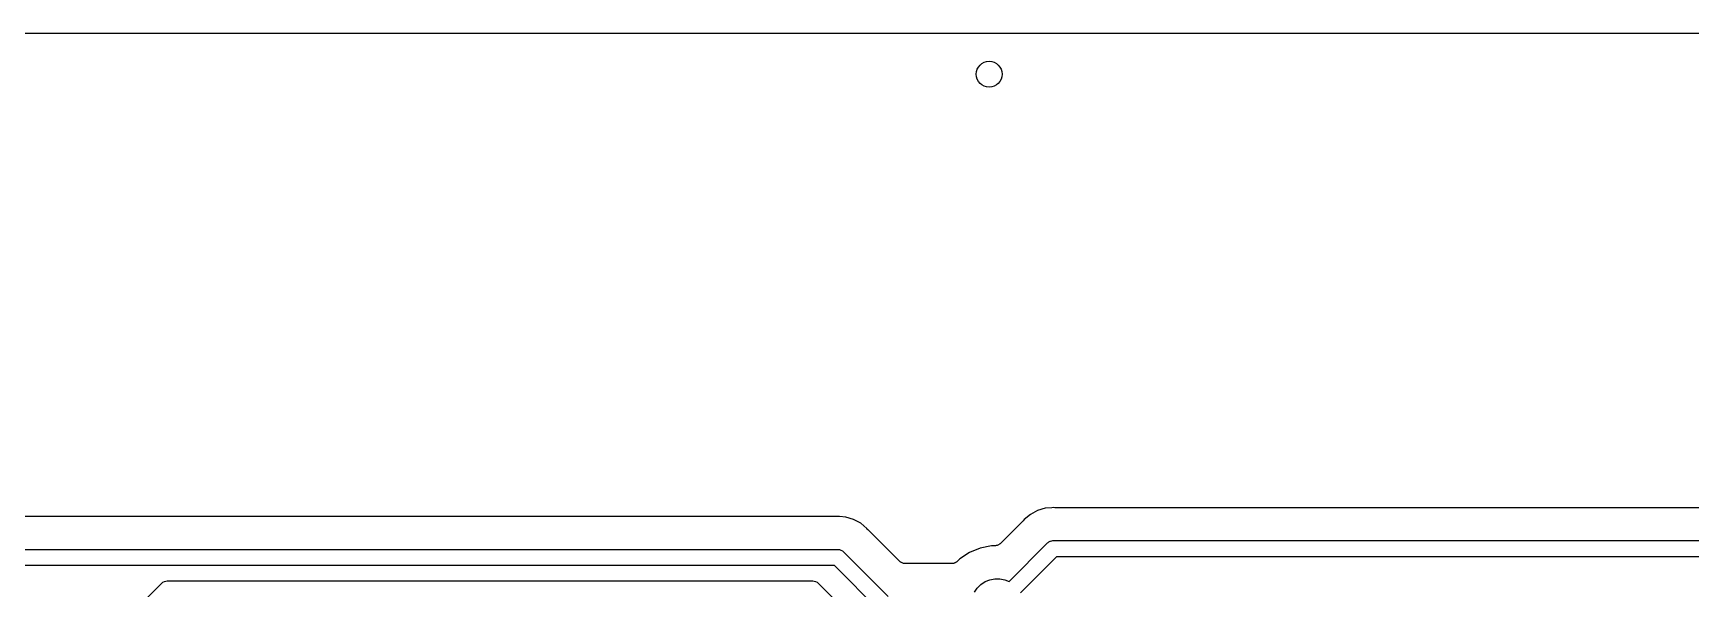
# Model space of a CAD drawing. Extents: x 2.49 to 6.38, y -5.9 to -3.86.
# Drawn here: x 4.847 to 5.855, y -4.2 to -3.862 of the extents above; entities that cross this region are included whole.
import ezdxf

# ---------------------------------------------------------------- set-up
doc = ezdxf.new("R2010")
doc.units = 0
doc.header["$MEASUREMENT"] = 0
doc.layers.add('BLACK', color=7, linetype='CONTINUOUS')

msp = doc.modelspace()

# ---------------------------------------------------------------- linework, layer by layer
at = {"layer": 'BLACK', "linetype": 'CONTINUOUS'}
for p, q in [((3.48369, -3.86154), (6.16976, -3.86154)), ((5.45799, -4.15203), (5.45366, -4.15434)), ((5.46269, -4.1506), (5.45799, -4.15203)), ((5.46659, -4.15022), (5.46269, -4.1506)), ((5.4666, -4.15022), (5.46659, -4.15022)), ((5.46757, -4.15012), (5.4666, -4.15022)), ((5.46855, -4.15022), (5.46757, -4.15012)), ((5.46876, -4.15022), (5.46855, -4.15022)), ((5.46897, -4.15024), (5.46876, -4.15022)), ((5.46904, -4.15024), (5.46897, -4.15024)), ((5.88, -4.15024), (5.46904, -4.15024)), ((5.3351, -4.15563), (4.08204, -4.15563)), ((5.33531, -4.15561), (5.3351, -4.15563)), ((5.33552, -4.15561), (5.33531, -4.15561)), ((5.33559, -4.15561), (5.33552, -4.15561)), ((5.33657, -4.15551), (5.33559, -4.15561)), ((5.33755, -4.15561), (5.33657, -4.15551)), ((5.34145, -4.15599), (5.33755, -4.15561)), ((5.33755, -4.15561), (5.33755, -4.15561)), ((5.34615, -4.15742), (5.34145, -4.15599)), ((5.35048, -4.15973), (5.34615, -4.15742)), ((5.35427, -4.16284), (5.35048, -4.15973)), ((5.44891, -4.15858), (5.43554, -4.17195)), ((5.44905, -4.15842), (5.44891, -4.15858)), ((5.4492, -4.15827), (5.44905, -4.15842)), ((5.44924, -4.15822), (5.4492, -4.15827)), ((5.44987, -4.15746), (5.44924, -4.15822)), ((5.45366, -4.15434), (5.44987, -4.15746)), ((5.3549, -4.16361), (5.35427, -4.16284)), ((5.35505, -4.16375), (5.3549, -4.16361)), ((5.35518, -4.16392), (5.35505, -4.16375)), ((5.35523, -4.16397), (5.35518, -4.16392)), ((5.37404, -4.18278), (5.35523, -4.16397)), ((5.43513, -4.17229), (5.43477, -4.17258)), ((5.43549, -4.172), (5.43513, -4.17229)), ((5.43553, -4.17197), (5.43549, -4.172)), ((5.43554, -4.17195), (5.43553, -4.17196)), ((5.43553, -4.17196), (5.43553, -4.17197)), ((5.43553, -4.17197), (5.43553, -4.17197)), ((5.44071, -4.19507), (5.46392, -4.17186)), ((5.46392, -4.17186), (5.46408, -4.17167)), ((5.46408, -4.17167), (5.46445, -4.17136)), ((5.46445, -4.17136), (5.46483, -4.17105)), ((5.46483, -4.17105), (5.46568, -4.1706)), ((5.46568, -4.1706), (5.46586, -4.17054)), ((5.46586, -4.17054), (5.46661, -4.17032)), ((5.46661, -4.17032), (5.46733, -4.17024)), ((5.46733, -4.17024), (5.46757, -4.17022)), ((5.46733, -4.17024), (5.46733, -4.17024)), ((5.46757, -4.17022), (5.46782, -4.17024)), ((5.46782, -4.17024), (5.88122, -4.17024)), ((4.08081, -4.17563), (5.33633, -4.17563)), ((5.33633, -4.17563), (5.33657, -4.17561)), ((5.33657, -4.17561), (5.33681, -4.17563)), ((5.33681, -4.17563), (5.33681, -4.17563)), ((5.33681, -4.17563), (5.33753, -4.1757)), ((5.33753, -4.1757), (5.33846, -4.17598)), ((5.33846, -4.17598), (5.33931, -4.17644)), ((5.33931, -4.17644), (5.34006, -4.17705)), ((5.34006, -4.17705), (5.34022, -4.17724)), ((5.34022, -4.17724), (5.36722, -4.20424)), ((5.41079, -4.1814), (5.40941, -4.18278)), ((5.41664, -4.17749), (5.41079, -4.1814)), ((5.42315, -4.17479), (5.41664, -4.17749)), ((5.43005, -4.17342), (5.42315, -4.17479)), ((5.43201, -4.17342), (5.43005, -4.17342)), ((5.43247, -4.17337), (5.43201, -4.17342)), ((5.43293, -4.17333), (5.43247, -4.17337)), ((5.43295, -4.17332), (5.43293, -4.17333)), ((5.43298, -4.17332), (5.43295, -4.17332)), ((5.43342, -4.17319), (5.43298, -4.17332)), ((5.43386, -4.17306), (5.43342, -4.17319)), ((5.43389, -4.17305), (5.43386, -4.17306)), ((5.43391, -4.17304), (5.43389, -4.17305)), ((5.43432, -4.17282), (5.43391, -4.17304)), ((5.43473, -4.17261), (5.43432, -4.17282)), ((5.43475, -4.17259), (5.43473, -4.17261)), ((5.43477, -4.17258), (5.43475, -4.17259)), ((5.46961, -4.18009), (5.44767, -4.20203)), ((5.87943, -4.18009), (5.46961, -4.18009)), ((5.33453, -4.18547), (4.08261, -4.18547)), ((5.36153, -4.21247), (5.33453, -4.18547)), ((5.3744, -4.18307), (5.37404, -4.18278)), ((5.37475, -4.18337), (5.3744, -4.18307)), ((5.37477, -4.18338), (5.37475, -4.18337)), ((5.37479, -4.1834), (5.37477, -4.18338)), ((5.3752, -4.18362), (5.37479, -4.1834)), ((5.37561, -4.18384), (5.3752, -4.18362)), ((5.37563, -4.18385), (5.37561, -4.18384)), ((5.37565, -4.18386), (5.37563, -4.18385)), ((5.37609, -4.18399), (5.37565, -4.18386)), ((5.37654, -4.18413), (5.37609, -4.18399)), ((5.37656, -4.18414), (5.37654, -4.18413)), ((5.37659, -4.18415), (5.37656, -4.18414)), ((5.37705, -4.18419), (5.37659, -4.18415)), ((5.37751, -4.18424), (5.37705, -4.18419)), ((5.37756, -4.18424), (5.37751, -4.18424)), ((5.37757, -4.18424), (5.37756, -4.18424)), ((5.37756, -4.18424), (5.37756, -4.18424)), ((5.37756, -4.18424), (5.37756, -4.18424)), ((5.40587, -4.18424), (5.37757, -4.18424)), ((5.40633, -4.1842), (5.40587, -4.18424)), ((5.40679, -4.18416), (5.40633, -4.1842)), ((5.40681, -4.18415), (5.40679, -4.18416)), ((5.40684, -4.18415), (5.40681, -4.18415)), ((5.40728, -4.18402), (5.40684, -4.18415)), ((5.40773, -4.18389), (5.40728, -4.18402)), ((5.40775, -4.18387), (5.40773, -4.18389)), ((5.40778, -4.18387), (5.40775, -4.18387)), ((5.40818, -4.18365), (5.40778, -4.18387)), ((5.40859, -4.18344), (5.40818, -4.18365)), ((5.40861, -4.18342), (5.40859, -4.18344)), ((5.40864, -4.18341), (5.40861, -4.18342)), ((5.40899, -4.18312), (5.40864, -4.18341)), ((5.40936, -4.18283), (5.40899, -4.18312)), ((5.40939, -4.18279), (5.40936, -4.18283)), ((5.40941, -4.18278), (5.40939, -4.18279)), ((5.40939, -4.18279), (5.40939, -4.18279)), ((5.40939, -4.18279), (5.40939, -4.18279)), ((4.86756, -4.25422), (4.92536, -4.19642)), ((4.92536, -4.19642), (4.92551, -4.19624)), ((4.92551, -4.19624), (4.92575, -4.19604)), ((4.92575, -4.19604), (4.92626, -4.19562)), ((4.92626, -4.19562), (4.92712, -4.19516)), ((4.92712, -4.19516), (4.92804, -4.19488)), ((4.92804, -4.19488), (4.92877, -4.19481)), ((4.92877, -4.19481), (4.92901, -4.19479)), ((4.92877, -4.19481), (4.92877, -4.19481)), ((4.92901, -4.19479), (4.92925, -4.19481)), ((4.92925, -4.19481), (5.32096, -4.19481)), ((5.32096, -4.19481), (5.3212, -4.19479)), ((5.3212, -4.19479), (5.32144, -4.19481)), ((5.32144, -4.19481), (5.32144, -4.19481)), ((5.32144, -4.19481), (5.32216, -4.19488)), ((5.32216, -4.19488), (5.32309, -4.19516)), ((5.32309, -4.19516), (5.32394, -4.19562)), ((5.32394, -4.19562), (5.32469, -4.19624)), ((5.32469, -4.19624), (5.32485, -4.19642)), ((5.32485, -4.19642), (5.43514, -4.30671)), ((5.41962, -4.20171), (5.42134, -4.19913)), ((5.42134, -4.19913), (5.42354, -4.19693)), ((5.42354, -4.19693), (5.42612, -4.19521)), ((5.42612, -4.19521), (5.42898, -4.19402)), ((5.42898, -4.19402), (5.43202, -4.19342)), ((5.43202, -4.19342), (5.43513, -4.19342)), ((5.43513, -4.19342), (5.43817, -4.19402)), ((5.43817, -4.19402), (5.44071, -4.19507))]:
    msp.add_line(p, q, dxfattribs=at)
at = {"layer": 'BLACK'}
msp.add_circle((5.42857, -3.88655), 0.00787, dxfattribs=at)

doc.saveas('drawing.dxf')
